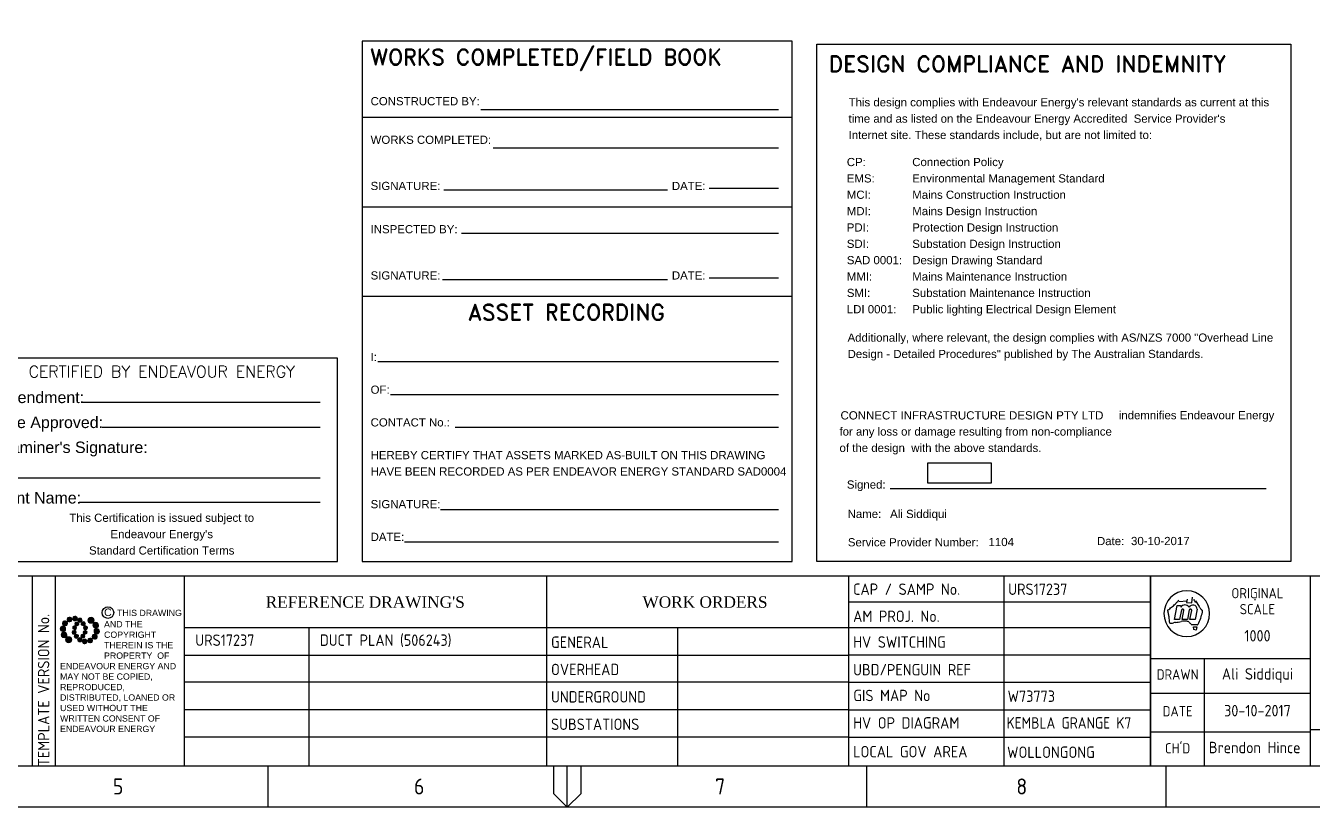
# Paper-space layout 'SHEET 4' of a CAD drawing. Header units: metres, sheet in millimetres. Extents: x -19 to 814, y -3 to 583.
# Drawn here: x 278.8 to 560.4, y -3 to 168.1 of the extents above; entities that cross this region are included whole.
import ezdxf
from ezdxf.enums import TextEntityAlignment as Align

# ---------------------------------------------------------------- set-up
doc = ezdxf.new("R2010")
doc.units = ezdxf.units.M
doc.layers.add('_User Miscellaneous1', color=7, linetype='Continuous')
doc.layers.add('Notes', color=7, linetype='Continuous')
doc.styles.add('ARIAL', font='arial.ttf', dxfattribs={"height": 2})
doc.styles.add('Elec', font='romand__.ttf')
doc.styles.add('iecISOCP', font='isocp.shx')
doc.styles.add('iecTimesNewRoman', font='times.ttf')
doc.styles.get("Standard").update_dxf_attribs({"font": 'arial.ttf'})
picture_1 = doc.add_image_def('image1.jpg', size_in_pixel=(298, 96))

# ---------------------------------------------------------------- blocks, each defined once
blk = doc.blocks.new('EE_LOGO_SMALL')
at = {"layer": 'Notes'}
h = blk.add_hatch(color=256, dxfattribs=at)
edge = h.paths.add_edge_path()
edge.add_spline(control_points=[(-4.19, 5.89), (-4.56, 6.46), (-5.32, 6.62), (-5.88, 6.26), (-6.45, 5.89), (-6.61, 5.13), (-6.25, 4.56), (-5.88, 4), (-5.13, 3.83), (-4.56, 4.2), (-3.99, 4.56), (-3.82, 5.32), (-4.19, 5.89)], knot_values=[0, 0, 0, 0, 1, 1, 1, 2, 2, 2, 3, 3, 3, 4, 4, 4, 4], degree=3, periodic=0)
h = blk.add_hatch(color=256, dxfattribs=at)
edge = h.paths.add_edge_path()
edge.add_spline(control_points=[(-1.35, 5.88), (-1.41, 6.52), (-1.98, 6.98), (-2.62, 6.92), (-3.26, 6.85), (-3.72, 6.28), (-3.66, 5.65), (-3.6, 5.01), (-3.03, 4.54), (-2.39, 4.61), (-1.75, 4.67), (-1.28, 5.24), (-1.35, 5.88)], knot_values=[0, 0, 0, 0, 1, 1, 1, 2, 2, 2, 3, 3, 3, 4, 4, 4, 4], degree=3, periodic=0)
h = blk.add_hatch(color=256, dxfattribs=at)
edge = h.paths.add_edge_path()
edge.add_spline(control_points=[(-8.41, 1.95), (-9.16, 1.99), (-9.8, 1.42), (-9.84, 0.67), (-9.89, -0.07), (-9.31, -0.71), (-8.56, -0.75), (-7.82, -0.8), (-7.18, -0.23), (-7.14, 0.52), (-7.09, 1.27), (-7.66, 1.91), (-8.41, 1.95)], knot_values=[0, 0, 0, 0, 1, 1, 1, 2, 2, 2, 3, 3, 3, 4, 4, 4, 4], degree=3, periodic=0)
h = blk.add_hatch(color=256, dxfattribs=at)
edge = h.paths.add_edge_path()
edge.add_spline(control_points=[(-6.81, 4.47), (-7.42, 4.82), (-8.21, 4.62), (-8.57, 4), (-8.92, 3.39), (-8.72, 2.6), (-8.1, 2.25), (-7.49, 1.89), (-6.7, 2.09), (-6.34, 2.71), (-5.98, 3.32), (-6.19, 4.11), (-6.81, 4.47)], knot_values=[0, 0, 0, 0, 1, 1, 1, 2, 2, 2, 3, 3, 3, 4, 4, 4, 4], degree=3, periodic=0)
h = blk.add_hatch(color=256, dxfattribs=at)
edge = h.paths.add_edge_path()
edge.add_spline(control_points=[(-2.5, 2.07), (-3.02, 2.18), (-3.52, 1.86), (-3.63, 1.35), (-3.74, 0.84), (-3.41, 0.33), (-2.91, 0.22), (-2.39, 0.11), (-1.89, 0.43), (-1.78, 0.95), (-1.67, 1.46), (-1.99, 1.96), (-2.5, 2.07)], knot_values=[0, 0, 0, 0, 1, 1, 1, 2, 2, 2, 3, 3, 3, 4, 4, 4, 4], degree=3, periodic=0)
h = blk.add_hatch(color=256, dxfattribs=at)
edge = h.paths.add_edge_path()
edge.add_spline(control_points=[(1.01, 4.87), (1.01, 4.27), (0.53, 3.79), (-0.07, 3.79), (-0.67, 3.79), (-1.16, 4.27), (-1.16, 4.87), (-1.16, 5.47), (-0.67, 5.96), (-0.07, 5.96), (0.53, 5.96), (1.01, 5.47), (1.01, 4.87)], knot_values=[0, 0, 0, 0, 1, 1, 1, 2, 2, 2, 3, 3, 3, 4, 4, 4, 4], degree=3, periodic=0)
edge = h.paths.add_edge_path()
edge.add_spline(control_points=[(-1.36, 3.98), (-1.87, 4.09), (-2.38, 3.77), (-2.49, 3.26), (-2.6, 2.75), (-2.27, 2.24), (-1.76, 2.13), (-1.25, 2.02), (-0.75, 2.35), (-0.64, 2.86), (-0.53, 3.37), (-0.85, 3.87), (-1.36, 3.98)], knot_values=[0, 0, 0, 0, 1, 1, 1, 2, 2, 2, 3, 3, 3, 4, 4, 4, 4], degree=3, periodic=0)
h = blk.add_hatch(color=256, dxfattribs=at)
edge = h.paths.add_edge_path()
edge.add_spline(control_points=[(2.33, 2.37), (2.77, 2.76), (2.8, 3.42), (2.42, 3.85), (2.03, 4.29), (1.37, 4.32), (0.94, 3.94), (0.51, 3.55), (0.47, 2.89), (0.85, 2.46), (1.24, 2.03), (1.9, 1.99), (2.33, 2.37)], knot_values=[0, 0, 0, 0, 1, 1, 1, 2, 2, 2, 3, 3, 3, 4, 4, 4, 4], degree=3, periodic=0)
edge = h.paths.add_edge_path()
edge.add_spline(control_points=[(1.01, 4.87), (1.01, 4.27), (0.53, 3.79), (-0.07, 3.79), (-0.67, 3.79), (-1.16, 4.27), (-1.16, 4.87), (-1.16, 5.47), (-0.67, 5.96), (-0.07, 5.96), (0.53, 5.96), (1.01, 5.47), (1.01, 4.87)], knot_values=[0, 0, 0, 0, 1, 1, 1, 2, 2, 2, 3, 3, 3, 4, 4, 4, 4], degree=3, periodic=0)
h = blk.add_hatch(color=256, dxfattribs=at)
edge = h.paths.add_edge_path()
edge.add_spline(control_points=[(1.01, 4.87), (1.01, 4.27), (0.53, 3.79), (-0.07, 3.79), (-0.67, 3.79), (-1.16, 4.27), (-1.16, 4.87), (-1.16, 5.47), (-0.67, 5.96), (-0.07, 5.96), (0.53, 5.96), (1.01, 5.47), (1.01, 4.87)], knot_values=[0, 0, 0, 0, 1, 1, 1, 2, 2, 2, 3, 3, 3, 4, 4, 4, 4], degree=3, periodic=0)
edge = h.paths.add_edge_path(flags=16)
edge.add_spline(control_points=[(1.01, 4.87), (1.01, 4.27), (0.53, 3.79), (-0.07, 3.79), (-0.67, 3.79), (-1.16, 4.27), (-1.16, 4.87), (-1.16, 5.47), (-0.67, 5.96), (-0.07, 5.96), (0.53, 5.96), (1.01, 5.47), (1.01, 4.87)], knot_values=[0, 0, 0, 0, 1, 1, 1, 2, 2, 2, 3, 3, 3, 4, 4, 4, 4], degree=3, periodic=0)
h = blk.add_hatch(color=256, dxfattribs=at)
edge = h.paths.add_edge_path()
edge.add_spline(control_points=[(2.98, 0.19), (3.52, 0.33), (3.83, 0.88), (3.69, 1.41), (3.55, 1.94), (3.01, 2.26), (2.48, 2.12), (1.95, 1.98), (1.63, 1.43), (1.77, 0.9), (1.91, 0.37), (2.45, 0.05), (2.98, 0.19)], knot_values=[0, 0, 0, 0, 1, 1, 1, 2, 2, 2, 3, 3, 3, 4, 4, 4, 4], degree=3, periodic=0)
h = blk.add_hatch(color=256, dxfattribs=at)
edge = h.paths.add_edge_path()
edge.add_spline(control_points=[(6.99, 4.87), (6.99, 4.04), (6.32, 3.36), (5.48, 3.36), (4.65, 3.36), (3.97, 4.04), (3.97, 4.87), (3.97, 5.71), (4.65, 6.38), (5.48, 6.38), (6.32, 6.38), (6.99, 5.71), (6.99, 4.87)], knot_values=[0, 0, 0, 0, 1, 1, 1, 2, 2, 2, 3, 3, 3, 4, 4, 4, 4], degree=3, periodic=0)
h = blk.add_hatch(color=256, dxfattribs=at)
edge = h.paths.add_edge_path()
edge.add_spline(control_points=[(8.37, 1.14), (9.1, 1.46), (9.42, 2.3), (9.11, 3.02), (8.79, 3.74), (7.95, 4.07), (7.23, 3.75), (6.51, 3.43), (6.18, 2.59), (6.49, 1.87), (6.81, 1.15), (7.65, 0.82), (8.37, 1.14)], knot_values=[0, 0, 0, 0, 1, 1, 1, 2, 2, 2, 3, 3, 3, 4, 4, 4, 4], degree=3, periodic=0)
h = blk.add_hatch(color=256, dxfattribs=at)
edge = h.paths.add_edge_path()
edge.add_spline(control_points=[(8.27, -1.91), (9.01, -1.95), (9.65, -1.38), (9.69, -0.63), (9.74, 0.12), (9.17, 0.75), (8.42, 0.8), (7.67, 0.84), (7.03, 0.27), (6.99, -0.48), (6.95, -1.22), (7.52, -1.87), (8.27, -1.91)], knot_values=[0, 0, 0, 0, 1, 1, 1, 2, 2, 2, 3, 3, 3, 4, 4, 4, 4], degree=3, periodic=0)
h = blk.add_hatch(color=256, dxfattribs=at)
edge = h.paths.add_edge_path()
edge.add_spline(control_points=[(-8.52, -1.1), (-9.24, -1.42), (-9.57, -2.26), (-9.25, -2.98), (-8.94, -3.7), (-8.09, -4.03), (-7.37, -3.71), (-6.65, -3.39), (-6.33, -2.55), (-6.64, -1.83), (-6.96, -1.11), (-7.8, -0.78), (-8.52, -1.1)], knot_values=[0, 0, 0, 0, 1, 1, 1, 2, 2, 2, 3, 3, 3, 4, 4, 4, 4], degree=3, periodic=0)
h = blk.add_hatch(color=256, dxfattribs=at)
edge = h.paths.add_edge_path()
edge.add_spline(control_points=[(-7.14, -4.83), (-7.14, -4), (-6.46, -3.32), (-5.63, -3.32), (-4.8, -3.32), (-4.12, -4), (-4.12, -4.83), (-4.12, -5.67), (-4.8, -6.34), (-5.63, -6.34), (-6.46, -6.34), (-7.14, -5.67), (-7.14, -4.83)], knot_values=[0, 0, 0, 0, 1, 1, 1, 2, 2, 2, 3, 3, 3, 4, 4, 4, 4], degree=3, periodic=0)
h = blk.add_hatch(color=256, dxfattribs=at)
edge = h.paths.add_edge_path()
edge.add_spline(control_points=[(-3.13, -0.15), (-3.66, -0.29), (-3.98, -0.84), (-3.84, -1.37), (-3.7, -1.9), (-3.15, -2.22), (-2.62, -2.08), (-2.09, -1.94), (-1.78, -1.39), (-1.91, -0.86), (-2.06, -0.33), (-2.6, -0.01), (-3.13, -0.15)], knot_values=[0, 0, 0, 0, 1, 1, 1, 2, 2, 2, 3, 3, 3, 4, 4, 4, 4], degree=3, periodic=0)
h = blk.add_hatch(color=256, dxfattribs=at)
edge = h.paths.add_edge_path()
edge.add_spline(control_points=[(-2.48, -2.33), (-2.91, -2.72), (-2.95, -3.38), (-2.56, -3.81), (-2.18, -4.24), (-1.52, -4.28), (-1.08, -3.9), (-0.65, -3.51), (-0.62, -2.85), (-1, -2.42), (-1.39, -1.98), (-2.05, -1.95), (-2.48, -2.33)], knot_values=[0, 0, 0, 0, 1, 1, 1, 2, 2, 2, 3, 3, 3, 4, 4, 4, 4], degree=3, periodic=0)
h = blk.add_hatch(color=256, dxfattribs=at)
edge = h.paths.add_edge_path()
edge.add_spline(control_points=[(-1.16, -4.83), (-1.16, -4.23), (-0.67, -3.74), (-0.07, -3.74), (0.53, -3.74), (1.01, -4.23), (1.01, -4.83), (1.01, -5.43), (0.53, -5.92), (-0.07, -5.92), (-0.67, -5.92), (-1.16, -5.43), (-1.16, -4.83)], knot_values=[0, 0, 0, 0, 1, 1, 1, 2, 2, 2, 3, 3, 3, 4, 4, 4, 4], degree=3, periodic=0)
h = blk.add_hatch(color=256, dxfattribs=at)
edge = h.paths.add_edge_path()
edge.add_spline(control_points=[(1.22, -3.94), (1.73, -4.05), (2.23, -3.73), (2.34, -3.22), (2.45, -2.71), (2.13, -2.2), (1.62, -2.09), (1.11, -1.98), (0.6, -2.3), (0.49, -2.81), (0.38, -3.32), (0.71, -3.83), (1.22, -3.94)], knot_values=[0, 0, 0, 0, 1, 1, 1, 2, 2, 2, 3, 3, 3, 4, 4, 4, 4], degree=3, periodic=0)
h = blk.add_hatch(color=256, dxfattribs=at)
edge = h.paths.add_edge_path()
edge.add_spline(control_points=[(1.2, -5.84), (1.27, -6.47), (1.84, -6.94), (2.47, -6.87), (3.11, -6.81), (3.58, -6.24), (3.51, -5.6), (3.45, -4.96), (2.88, -4.5), (2.24, -4.56), (1.6, -4.63), (1.13, -5.2), (1.2, -5.84)], knot_values=[0, 0, 0, 0, 1, 1, 1, 2, 2, 2, 3, 3, 3, 4, 4, 4, 4], degree=3, periodic=0)
h = blk.add_hatch(color=256, dxfattribs=at)
edge = h.paths.add_edge_path()
edge.add_spline(control_points=[(2.36, -2.03), (2.87, -2.14), (3.37, -1.81), (3.48, -1.3), (3.59, -0.79), (3.27, -0.29), (2.76, -0.18), (2.25, -0.07), (1.74, -0.39), (1.63, -0.9), (1.52, -1.41), (1.85, -1.92), (2.36, -2.03)], knot_values=[0, 0, 0, 0, 1, 1, 1, 2, 2, 2, 3, 3, 3, 4, 4, 4, 4], degree=3, periodic=0)
h = blk.add_hatch(color=256, dxfattribs=at)
edge = h.paths.add_edge_path()
edge.add_spline(control_points=[(4.05, -5.84), (4.41, -6.41), (5.17, -6.58), (5.73, -6.21), (6.3, -5.85), (6.46, -5.09), (6.1, -4.52), (5.73, -3.95), (4.98, -3.79), (4.41, -4.16), (3.84, -4.52), (3.68, -5.28), (4.05, -5.84)], knot_values=[0, 0, 0, 0, 1, 1, 1, 2, 2, 2, 3, 3, 3, 4, 4, 4, 4], degree=3, periodic=0)
h = blk.add_hatch(color=256, dxfattribs=at)
edge = h.paths.add_edge_path()
edge.add_spline(control_points=[(6.66, -4.43), (7.27, -4.78), (8.06, -4.58), (8.42, -3.96), (8.78, -3.35), (8.57, -2.56), (7.96, -2.2), (7.34, -1.84), (6.55, -2.05), (6.2, -2.66), (5.84, -3.28), (6.04, -4.07), (6.66, -4.43)], knot_values=[0, 0, 0, 0, 1, 1, 1, 2, 2, 2, 3, 3, 3, 4, 4, 4, 4], degree=3, periodic=0)
at = {"layer": 'Notes', "lineweight": 0}
for points in [[(1.85, 2.13), (1.85, 2.13)], [(-1.99, -2.08), (-1.99, -2.08)]]:
    blk.add_lwpolyline(points, dxfattribs=at)
for points in [[(-4.19, 5.89), (-4.56, 6.46), (-5.32, 6.62), (-5.88, 6.26), (-6.45, 5.89), (-6.61, 5.13), (-6.25, 4.56), (-5.88, 4), (-5.13, 3.83), (-4.56, 4.2), (-3.99, 4.56), (-3.82, 5.32), (-4.19, 5.89)], [(-1.35, 5.88), (-1.41, 6.52), (-1.98, 6.98), (-2.62, 6.92), (-3.26, 6.85), (-3.72, 6.28), (-3.66, 5.65), (-3.6, 5.01), (-3.03, 4.54), (-2.39, 4.61), (-1.75, 4.67), (-1.28, 5.24), (-1.35, 5.88)], [(-8.41, 1.95), (-9.16, 1.99), (-9.8, 1.42), (-9.84, 0.67), (-9.89, -0.07), (-9.31, -0.71), (-8.56, -0.75), (-7.82, -0.8), (-7.18, -0.23), (-7.14, 0.52), (-7.09, 1.27), (-7.66, 1.91), (-8.41, 1.95)], [(-6.81, 4.47), (-7.42, 4.82), (-8.21, 4.62), (-8.57, 4), (-8.92, 3.39), (-8.72, 2.6), (-8.1, 2.25), (-7.49, 1.89), (-6.7, 2.09), (-6.34, 2.71), (-5.98, 3.32), (-6.19, 4.11), (-6.81, 4.47)], [(-2.5, 2.07), (-3.02, 2.18), (-3.52, 1.86), (-3.63, 1.35), (-3.74, 0.84), (-3.41, 0.33), (-2.91, 0.22), (-2.39, 0.11), (-1.89, 0.43), (-1.78, 0.95), (-1.67, 1.46), (-1.99, 1.96), (-2.5, 2.07)], [(-1.36, 3.98), (-1.87, 4.09), (-2.38, 3.77), (-2.49, 3.26), (-2.6, 2.75), (-2.27, 2.24), (-1.76, 2.13), (-1.25, 2.02), (-0.75, 2.35), (-0.64, 2.86), (-0.53, 3.37), (-0.85, 3.87), (-1.36, 3.98)], [(1.01, 4.87), (1.01, 4.27), (0.53, 3.79), (-0.07, 3.79), (-0.67, 3.79), (-1.16, 4.27), (-1.16, 4.87), (-1.16, 5.47), (-0.67, 5.96), (-0.07, 5.96), (0.53, 5.96), (1.01, 5.47), (1.01, 4.87)], [(1.01, 4.87), (1.01, 4.27), (0.53, 3.79), (-0.07, 3.79), (-0.67, 3.79), (-1.16, 4.27), (-1.16, 4.87), (-1.16, 5.47), (-0.67, 5.96), (-0.07, 5.96), (0.53, 5.96), (1.01, 5.47), (1.01, 4.87)], [(2.33, 2.37), (2.77, 2.76), (2.8, 3.42), (2.42, 3.85), (2.03, 4.29), (1.37, 4.32), (0.94, 3.94), (0.51, 3.55), (0.47, 2.89), (0.85, 2.46), (1.24, 2.03), (1.9, 1.99), (2.33, 2.37)], [(2.98, 0.19), (3.52, 0.33), (3.83, 0.88), (3.69, 1.41), (3.55, 1.94), (3.01, 2.26), (2.48, 2.12), (1.95, 1.98), (1.63, 1.43), (1.77, 0.9), (1.91, 0.37), (2.45, 0.05), (2.98, 0.19)], [(6.99, 4.87), (6.99, 4.04), (6.32, 3.36), (5.48, 3.36), (4.65, 3.36), (3.97, 4.04), (3.97, 4.87), (3.97, 5.71), (4.65, 6.38), (5.48, 6.38), (6.32, 6.38), (6.99, 5.71), (6.99, 4.87)], [(8.37, 1.14), (9.1, 1.46), (9.42, 2.3), (9.11, 3.02), (8.79, 3.74), (7.95, 4.07), (7.23, 3.75), (6.51, 3.43), (6.18, 2.59), (6.49, 1.87), (6.81, 1.15), (7.65, 0.82), (8.37, 1.14)], [(8.27, -1.91), (9.01, -1.95), (9.65, -1.38), (9.69, -0.63), (9.74, 0.12), (9.17, 0.75), (8.42, 0.8), (7.67, 0.84), (7.03, 0.27), (6.99, -0.48), (6.95, -1.22), (7.52, -1.87), (8.27, -1.91)], [(-8.52, -1.1), (-9.24, -1.42), (-9.57, -2.26), (-9.25, -2.98), (-8.94, -3.7), (-8.09, -4.03), (-7.37, -3.71), (-6.65, -3.39), (-6.33, -2.55), (-6.64, -1.83), (-6.96, -1.11), (-7.8, -0.78), (-8.52, -1.1)], [(-7.14, -4.83), (-7.14, -4), (-6.46, -3.32), (-5.63, -3.32), (-4.8, -3.32), (-4.12, -4), (-4.12, -4.83), (-4.12, -5.67), (-4.8, -6.34), (-5.63, -6.34), (-6.46, -6.34), (-7.14, -5.67), (-7.14, -4.83)], [(-3.13, -0.15), (-3.66, -0.29), (-3.98, -0.84), (-3.84, -1.37), (-3.7, -1.9), (-3.15, -2.22), (-2.62, -2.08), (-2.09, -1.94), (-1.78, -1.39), (-1.91, -0.86), (-2.06, -0.33), (-2.6, -0.01), (-3.13, -0.15)], [(-2.48, -2.33), (-2.91, -2.72), (-2.95, -3.38), (-2.56, -3.81), (-2.18, -4.24), (-1.52, -4.28), (-1.08, -3.9), (-0.65, -3.51), (-0.62, -2.85), (-1, -2.42), (-1.39, -1.98), (-2.05, -1.95), (-2.48, -2.33)], [(-1.16, -4.83), (-1.16, -4.23), (-0.67, -3.74), (-0.07, -3.74), (0.53, -3.74), (1.01, -4.23), (1.01, -4.83), (1.01, -5.43), (0.53, -5.92), (-0.07, -5.92), (-0.67, -5.92), (-1.16, -5.43), (-1.16, -4.83)], [(1.22, -3.94), (1.73, -4.05), (2.23, -3.73), (2.34, -3.22), (2.45, -2.71), (2.13, -2.2), (1.62, -2.09), (1.11, -1.98), (0.6, -2.3), (0.49, -2.81), (0.38, -3.32), (0.71, -3.83), (1.22, -3.94)], [(1.2, -5.84), (1.27, -6.47), (1.84, -6.94), (2.47, -6.87), (3.11, -6.81), (3.58, -6.24), (3.51, -5.6), (3.45, -4.96), (2.88, -4.5), (2.24, -4.56), (1.6, -4.63), (1.13, -5.2), (1.2, -5.84)], [(2.36, -2.03), (2.87, -2.14), (3.37, -1.81), (3.48, -1.3), (3.59, -0.79), (3.27, -0.29), (2.76, -0.18), (2.25, -0.07), (1.74, -0.39), (1.63, -0.9), (1.52, -1.41), (1.85, -1.92), (2.36, -2.03)], [(4.05, -5.84), (4.41, -6.41), (5.17, -6.58), (5.73, -6.21), (6.3, -5.85), (6.46, -5.09), (6.1, -4.52), (5.73, -3.95), (4.98, -3.79), (4.41, -4.16), (3.84, -4.52), (3.68, -5.28), (4.05, -5.84)], [(6.66, -4.43), (7.27, -4.78), (8.06, -4.58), (8.42, -3.96), (8.78, -3.35), (8.57, -2.56), (7.96, -2.2), (7.34, -1.84), (6.55, -2.05), (6.2, -2.66), (5.84, -3.28), (6.04, -4.07), (6.66, -4.43)]]:
    blk.add_open_spline(points, degree=3, knots=[0, 0, 0, 0, 1, 1, 1, 2, 2, 2, 3, 3, 3, 4, 4, 4, 4], dxfattribs=at)
blk = doc.blocks.new('EE_COPYRIGHT_A1')
at = {"layer": 'Notes'}
blk.add_circle((9.53, -0.82), 1.15, dxfattribs=at)
at = {"xscale": 0.4, "yscale": 0.4, "zscale": 0.4}
blk.add_blockref('EE_LOGO_SMALL', (3.96, -4.29), dxfattribs=at)
at = {"layer": 'Notes', "insert": (0, 0), "char_height": 1.25, "width": 24.1208, "attachment_point": 1, "style": 'ARIAL'}
blk.add_mtext('\\pt8.75;               ^I{\\H1.2x;C } THIS DRAWING\\P\\pi-8.75,l8.75,t8.75,20;       ^IAND THE ^I\\P\\pi0,t8.75;COPYRIGHT\\P\\pi-8.75,t1.25,8.75;^I^ITHEREIN IS THE PROPERTY  OF \\P\\pi0,l0,t1.25;ENDEAVOUR ENERGY AND MAY NOT BE COPIED, REPRODUCED, DISTRIBUTED, LOANED OR USED WITHOUT THE WRITTEN CONSENT OF ENDEAVOUR ENERGY', dxfattribs=at)
blk = doc.blocks.new('A1_FRAME_TITLE')
at = {"layer": 'Notes', "linetype": 'Continuous'}
for p, q in [((299.54, 47.62), (299.54, 5.97)), ((304.54, 47.62), (304.54, 5.97)), ((332.78, 47.62), (332.78, 5.97)), ((412.12, 47.62), (412.12, 5.97)), ((478.24, 47.62), (478.24, 5.97)), ((544.37, 47.62), (544.37, 5.97)), ((544.37, 41.97), (544.37, 5.97)), ((544.37, 29.54), (579.37, 29.54)), ((351.17, -3.03), (351.17, 5.97)), ((413.68, 5.97), (413.68, -0.03)), ((416.68, -3.03), (416.68, 5.97)), ((419.68, -0.03), (419.68, 5.97)), ((482.19, 5.97), (482.19, -3.03)), ((547.7, 5.97), (547.7, -3.03)), ((413.68, -0.03), (416.68, -3.03)), ((416.68, -3.03), (419.68, -0.03))]:
    blk.add_line(p, q, dxfattribs=at)
at = {"layer": 'Notes'}
for p, q in [((512.26, 47.62), (512.26, 5.97)), ((544.37, 5.97), (544.37, 47.62)), ((579.37, 5.97), (579.37, 47.62)), ((552.33, 42.52), (552.22, 41.82)), ((553.35, 41.71), (553.55, 42.96)), ((567.1, 42.48), (567.3, 42.44)), ((478.24, 41.97), (544.37, 41.97)), ((549.56, 38.09), (550.17, 41.17)), ((550.17, 41.17), (550.92, 41.17)), ((550.56, 42.05), (552.33, 42.16)), ((551.11, 40.17), (550.7, 38.09)), ((550.92, 41.17), (550.97, 40.77)), ((551.27, 38.09), (551.66, 40.06)), ((552.22, 41.82), (553.35, 41.71)), ((552.83, 40.17), (552.41, 38.09)), ((552.98, 38.09), (553.37, 40.06)), ((554.57, 40.35), (554.12, 38.09)), ((554.18, 42.18), (555.01, 40.9)), ((550.7, 38.09), (549.56, 38.09)), ((552.41, 38.09), (551.27, 38.09)), ((554.12, 38.09), (552.98, 38.09)), ((554.62, 36.89), (553.22, 36.97)), ((553.22, 36.97), (554.62, 36.89)), ((554.62, 36.89), (553.22, 36.97)), ((332.81, 36.33), (478.24, 36.33)), ((360.07, 36.33), (360.07, 5.97)), ((440.78, 36.33), (440.78, 5.97)), ((478.24, 36.33), (544.37, 36.33)), ((553.85, 35.89), (553.78, 36.47)), ((553.78, 36.47), (554.51, 36.47)), ((554.3, 35.74), (553.85, 35.89)), ((554.51, 36.47), (554.3, 35.74)), ((332.78, 30.28), (478.24, 30.28)), ((478.24, 30.33), (544.37, 30.33)), ((556.15, 5.97), (556.15, 29.54)), ((478.24, 24.33), (332.78, 24.33)), ((478.24, 24.33), (544.37, 24.33)), ((544.37, 21.97), (579.37, 21.97)), ((478.24, 18.33), (332.78, 18.33)), ((478.24, 18.33), (544.37, 18.33)), ((478.24, 12.33), (332.78, 12.33)), ((478.24, 12.33), (544.37, 12.33)), ((544.37, 13.47), (579.37, 13.47)), ((579.37, 13.97), (614.37, 13.97))]:
    blk.add_line(p, q, dxfattribs=at)
at = {"layer": 'Notes', "linetype": 'Continuous', "flags": 128}
for points in [[(0, 583.39), (833.37, 583.39), (833.37, -3.03), (0, -3.03)], [(9, 574.39), (824.37, 574.39), (824.37, 5.97), (9, 5.97)]]:
    blk.add_lwpolyline(points, close=True, dxfattribs=at)
blk.add_lwpolyline([(123.8, 47.62), (824.37, 47.62)], dxfattribs=at)
at = {"layer": 'Notes'}
for centre, radius, start, end in [((552.27, 39.37), 5, 0, 180), ((545.21, 46.16), 6.54, 319.3047, 324.8782), ((578.7, 57.06), 28.87, 210.1483, 211.8601), ((542.41, 49.09), 10.59, 302.5841, 308.1576), ((527.29, 35.61), 21.32, 10.3053, 12.3306), ((527.29, 35.61), 21.32, 8.2795, 10.3048), ((542.41, 49.09), 10.59, 308.157, 313.7305), ((545.21, 46.16), 6.54, 313.7309, 319.3045), ((551.87, 40.21), 1.06, 31.7884, 148.2116), ((551.39, 40.11), 0.28, 348.6911, 168.6911), ((553.61, 40.3), 0.961, 2.5982, 150.8098), ((553.1, 40.11), 0.28, 348.6911, 168.6911), ((477.01, -10.21), 93.25, 33.1096, 33.2341), ((558.55, 42.96), 4.09, 213.1151, 222.4146), ((542.7, 42.48), 13.29, 341.8901, 347.8434), ((555.89, 40.53), 0.484, 222.42, 236.4422), ((556.07, 40.81), 0.815, 236.4359, 244.7422), ((553.96, 40.06), 1.76, 347.8434, 354.1409), ((554.11, 40.04), 1.61, 354.1436, 1.0342), ((552.27, 39.37), 5, 180, 0), ((528.59, 35.8), 20.01, 6.2539, 8.2792), ((528.59, 35.8), 20.01, 4.2291, 6.2543), ((548.72, 39.42), 2.15, 265.1734, 270.0504), ((548.72, 39.51), 2.24, 270.0438, 274.7322), ((548.65, 40.42), 3.15, 274.7358, 283.0812), ((550.47, 32.55), 4.93, 97.7419, 103.0814), ((546.76, 59.88), 22.65, 277.7418, 280.8825), ((551.91, 33.09), 4.63, 85.4613, 100.8824), ((552.2, 36.78), 0.924, 46.5875, 85.4612), ((551.36, 35.89), 2.16, 30.1885, 46.5879), ((554.13, 37.45), 0.75, 311.6083, 321.0792), ((554.18, 37.41), 0.675, 321.0838, 331.5982), ((548.02, 40.74), 7.69, 331.5942, 341.8897)]:
    blk.add_arc(centre, radius, start, end, dxfattribs=at)
at = {"layer": 'Notes', "xscale": 1.1, "yscale": 1.1, "zscale": 1.1}
blk.add_blockref('EE_COPYRIGHT_A1', (305.65, 40.49), dxfattribs=at)
blk.add_attdef('DRAFT_NUM', (29.9, 23.29), '', height=2.5, rotation=90)
at = {"layer": 'Notes'}
for s, height, style, p in [('CAP / SAMP No.', 2.5, 'iecISOCP', (479.24, 43.47)), ('WORK ORDERS', 2.5, 'iecTimesNewRoman', (433.13, 40.66)), ('AM PROJ. No.', 2.5, 'iecISOCP', (479.24, 37.55)), ('GENERAL', 2.5, 'iecISOCP', (413.12, 31.86)), ('HV SWITCHING', 2.5, 'iecISOCP', (479.24, 31.9)), ('OVERHEAD', 2.5, 'iecISOCP', (413.12, 25.9)), ('UBD/PENGUIN REF', 2.5, 'iecISOCP', (479.24, 25.84)), ('GIS MAP No', 2.5, 'iecISOCP', (479.29, 20.2)), ('UNDERGROUND', 2.5, 'iecISOCP', (413.12, 19.9)), ('SUBSTATIONS', 2.5, 'iecISOCP', (413.12, 13.9)), ('HV OP DIAGRAM', 2.5, 'iecISOCP', (479.24, 14.2)), ('LOCAL GOV AREA', 2.5, 'iecISOCP', (479.24, 7.9)), ('5', 3.5, 'iecISOCP', (317.21, -0.22)), ('6', 3.5, 'iecISOCP', (383.12, -0.22)), ('7', 3.5, 'iecISOCP', (449.03, -0.22)), ('8', 3.5, 'iecISOCP', (514.97, -0.22))]:
    blk.add_text(s, height=height, dxfattribs=dict(at, style=style)).set_placement(p)
for s, height, style, p in [("REFERENCE DRAWING'S", 2.5, 'iecTimesNewRoman', (372.45, 40.66)), ('ORIGINAL', 2.24, 'iecISOCP', (567.74, 42.73)), ('SCALE', 2.24, 'iecISOCP', (567.74, 39.23)), ('DRAWN', 2.24, 'iecISOCP', (550.26, 24.93)), ('DATE', 2.24, 'iecISOCP', (550.26, 16.88)), ("CH'D", 2.24, 'iecISOCP', (550.26, 8.77)), ('Brendon Hince', 2.5, 'iecISOCP', (567.14, 8.81))]:
    blk.add_text(s, height=height, dxfattribs=dict(at, style=style)).set_placement(p, align=Align.CENTER)
at = {"layer": 'Notes', "style": 'iecISOCP'}
blk.add_text('TEMPLATE VERSION No.', height=2.5, rotation=90, dxfattribs=at).set_placement((302.04, 5.97), align=Align.MIDDLE_LEFT)
at = {"layer": 'Notes', "style": 'iecISOCP', "flags": 8}
blk.add_attdef('VERSION_NO', text='', height=2.5, rotation=90, dxfattribs=at).set_placement((302.04, 43.81), align=Align.MIDDLE_CENTER)
at = {"layer": 'Notes', "style": 'iecISOCP'}
for tag, p in [('CAP_NO', (513.19, 43.46)), ('IE_NUM', (513.05, 37.81)), ('REF_No_1', (335.24, 32.31)), ('REF_1', (362.52, 32.31)), ('GEN_WO', (441.71, 31.76)), ('HV_SWITCH', (513.46, 32.16)), ('REF_No_2', (335.24, 26.31)), ('REF_2', (362.52, 26.31)), ('OH_WO', (441.71, 25.81)), ('UBD_REF', (513.05, 25.83)), ('REF_No_3', (335.24, 20.31)), ('REF_3', (362.52, 20.31)), ('UG_WO', (441.71, 20.05)), ('GIS_MAP_No', (513.05, 20.04)), ('REF_No_4', (335.24, 14.31)), ('REF_4', (362.52, 14.31)), ('SUB_WO', (441.71, 13.81)), ('HV_OP_DIAG', (513.33, 14.2)), ('LGA', (512.95, 7.78)), ('ExportID', (9.08, 2.39))]:
    blk.add_attdef(tag, p, '', height=2.5, dxfattribs=at)
for tag, height, p in [('T1', 3.5, (684.37, 39.47)), ('T2', 3.5, (684.37, 34.35)), ('scale', 2.5, (567.76, 33.27)), ('T3', 3.5, (684.37, 28.92)), ('DRAWN', 2.5, (567.76, 24.93)), ('T4', 3.5, (684.37, 23.66)), ('T5', 3.5, (684.37, 18.23)), ('REV', 5, (820.05, 17.1)), ('DATE', 2.5, (567.76, 16.88)), ('T6', 3.5, (684.37, 12.97)), ('DESIGN', 2.5, (605.62, 9.15))]:
    blk.add_attdef(tag, text='', height=height, dxfattribs=at).set_placement(p, align=Align.CENTER)
blk.add_attdef('NUM', text='', height=7, dxfattribs=at).set_placement((792.37, 20.12), align=Align.MIDDLE_CENTER)
for tag, p in [('NS', (790.71, 8.12)), ('SHTS', (805.41, 8.12))]:
    blk.add_attdef(tag, text='', height=2.5, dxfattribs=at).set_placement(p, align=Align.MIDDLE)
at = {"layer": 'Notes', "style": 'iecISOCP', "flags": 1}
for tag, p in [('ProjectType', (14.17, -26.8)), ('ProjectNumber', (23.56, -26.82)), ('DrawingNumber', (35.51, -26.8)), ('ProjectDescription', (47.56, -26.83)), ('ExportDate', (60.28, -26.79)), ('ExportUserName', (69.15, -26.8)), ('DesignerCompanyName', (81.48, -26.79)), ('ExportAreaOfInterest', (97.1, -26.81)), ('GIS_SUCCESS', (112, -26.78)), ('CAD_SUCCESS', (121.79, -26.78)), ('DEPOTCODE', (132.11, -26.88)), ('ExportCategories', (140.08, -26.8)), ('Comments', (154.38, -26.88))]:
    blk.add_attdef(tag, p, '', height=1, dxfattribs=at)
blk = doc.blocks.new('NOTE_CERTIFIED-BY-IE')
at = {"color": 7, "linetype": 'Continuous', "lineweight": -3}
for p, q in [((21.25, 34.9), (73.15, 34.9)), ((25.46, 29.41), (73.15, 29.41)), ((2.51, 18.32), (73.15, 18.32)), ((20.45, 12.96), (73.15, 12.96))]:
    blk.add_line(p, q, dxfattribs=at)
blk.add_lwpolyline([(0, 0), (76.98, 0), (76.98, 44.52), (0, 44.52)], close=True)
at = {"color": 7, "lineweight": -3, "style": 'Elec'}
blk.add_text('CERTIFIED BY ENDEAVOUR ENERGY', height=2.52, dxfattribs=at).set_placement((38.51, 41.58), align=Align.MIDDLE_CENTER)
at = {"color": 7, "lineweight": -3}
for s, p in [('Amendment:', (1.7, 35.94)), ('Date Approved:', (1.37, 30.47)), ("Examiner's Signature:", (1.37, 25.01))]:
    blk.add_text(s, height=2.5, dxfattribs=at).set_placement(p, align=Align.MIDDLE_LEFT)
blk.add_text('Print Name:', height=2.5, dxfattribs=at).set_placement((2.4, 11.95), align=Align.BOTTOM_LEFT)
at = {"color": 7, "lineweight": -3, "insert": (38.49, 5.99), "char_height": 1.79, "attachment_point": 5, "line_spacing_factor": 1.2}
blk.add_mtext("This Certification is issued subject to \\PEndeavour Energy's \\PStandard Certification Terms", dxfattribs=at)
blk = doc.blocks.new('NOTE_WORKS-COMPLETED')
at = {"color": 7, "linetype": 'Continuous', "lineweight": -3}
for p, q in [((21.53, 85.57), (86.7, 85.57)), ((24.19, 77.13), (86.7, 77.13)), ((13.44, 67.94), (62.4, 67.94)), ((71.48, 68.29), (86.7, 68.29)), ((17.31, 58.46), (86.7, 58.46)), ((13.15, 48.36), (62.4, 48.36)), ((71.48, 48.71), (86.7, 48.71)), ((-1.05, 30.37), (86.7, 30.37)), ((1.74, 23.17), (86.7, 23.17)), ((15.87, 16), (86.7, 16)), ((12.7, -2.05), (86.7, -2.05)), ((4.83, -9.14), (86.7, -9.14))]:
    blk.add_line(p, q, dxfattribs=at)
at = {"lineweight": -3}
for p, q in [((89.67, 83.78), (-4.44, 83.78)), ((89.67, 64.19), (-4.44, 64.19)), ((89.44, 44.61), (-4.44, 44.61))]:
    blk.add_line(p, q, dxfattribs=at)
blk.add_lwpolyline([(-4.44, -13.42), (89.67, -13.42), (89.67, 100.53), (-4.44, 100.53)], close=True, dxfattribs=at)
at = {"color": 7, "lineweight": -3, "style": 'Elec'}
blk.add_text('WORKS COMPLETED/FIELD BOOK', height=3.5, dxfattribs=at).set_placement((-2.69, 97.03), align=Align.MIDDLE_LEFT)
at = {"color": 7, "lineweight": -3}
for s, p in [('CONSTRUCTED BY:', (-2.61, 87.36)), ('WORKS COMPLETED:', (-2.61, 78.92)), ('INSPECTED BY:', (-2.61, 59.34))]:
    blk.add_text(s, height=1.79, dxfattribs=at).set_placement(p, align=Align.MIDDLE_LEFT)
for s, p in [('SIGNATURE:', (5.03, 68.81)), ('DATE:', (67.02, 68.81)), ('SIGNATURE:', (5.03, 49.22)), ('DATE:', (67.02, 49.22))]:
    blk.add_text(s, height=1.79, dxfattribs=at).set_placement(p, align=Align.MIDDLE_CENTER)
at = {"color": 7, "lineweight": -3, "style": 'Elec'}
blk.add_text('ASSET RECORDING', height=3.5, dxfattribs=at).set_placement((18.75, 42.9), align=Align.TOP_LEFT)
at = {"color": 7, "lineweight": -3, "insert": (-2.61, 32.26), "char_height": 1.79, "attachment_point": 1, "line_spacing_factor": 1.2}
blk.add_mtext('I:\\P\\POF:\\P\\PCONTACT No.:\\P\\PHEREBY CERTIFY THAT ASSETS MARKED AS-BUILT ON THIS DRAWING\\PHAVE BEEN RECORDED AS PER ENDEAVOR ENERGY STANDARD SAD0004\\P\\PSIGNATURE:\\P\\PDATE:', dxfattribs=at)
blk = doc.blocks.new('NOTE_DESIGN-COMPLIANCE')
blk.add_line((16, 16.01), (98.33, 16.01))
blk.add_lwpolyline([(0, 113.3), (103.74, 113.3), (103.74, 0), (0, 0)], close=True)
at = {"color": 7, "lineweight": -3, "style": 'Elec'}
blk.add_text('DESIGN COMPLIANCE AND INDEMNITY', height=3.5, dxfattribs=at).set_placement((2.6, 106.13), align=Align.BOTTOM_LEFT)
at = {"color": 7, "lineweight": -3}
for s, p in [('Signed:', (6.54, 17.75)), ('Name:', (6.71, 11.32)), ('Service Provider Number:', (6.76, 5.11)), ('Date: ', (61.29, 5.38))]:
    blk.add_text(s, height=1.79, dxfattribs=at).set_placement(p, align=Align.TOP_LEFT)
at = {"color": 7, "lineweight": -3, "char_height": 1.79, "line_spacing_factor": 1.2}
for s, insert, attachment_point in [("This design complies with Endeavour Energy's relevant standards as current at this \\Ptime and as listed on the Endeavour Energy Accredited  Service Provider's\\PInternet site. These standards include, but are not limited to:", (6.92, 92.16), 7), ('CP:^I^IConnection Policy\\PEMS:^I^IEnvironmental Management Standard\\PMCI:^I^IMains Construction Instruction\\PMDI:^I^IMains Design Instruction\\PPDI:^I^IProtection Design Instruction\\PSDI:^I^ISubstation Design Instruction\\PSAD 0001:^IDesign Drawing Standard\\PMMI:^I^IMains Maintenance Instruction\\PSMI:^I^ISubstation Maintenance Instruction\\PLDI 0001:^IPublic lighting Electrical Design Element ', (6.53, 88.36), 1), ('\\PAdditionally, where relevant, the design complies with AS/NZS 7000 "Overhead Line\\PDesign - Detailed Procedures" published by The Australian Standards.', (6.7, 53.5), 1), ('                                                                                        indemnifies Endeavour Energy \\Pfor any loss or damage resulting from non-compliance \\Pof the design  with the above standards.', (4.93, 32.94), 1)]:
    blk.add_mtext(s, dxfattribs=dict(at, insert=insert, attachment_point=attachment_point))
at = {"ltscale": 0.5}
for tag, p in [('COMPANYNAME', (5.15, 31.1)), ('NAME', (16, 9.52)), ('SPN', (37.54, 3.38)), ('DATE', (68.73, 3.59))]:
    blk.add_attdef(tag, p, '', height=1.8, dxfattribs=at)

psp = doc.layouts.new('SHEET 4')

# ---------------------------------------------------------------- block references
at = {"color": 0}
ref = psp.add_blockref('A1_FRAME_TITLE', (-19.35, 0.02), dxfattribs=at)
ref.add_attrib('DRAWN', 'Ali Siddiqui', dxfattribs={"layer": 'Notes', "color": 7, "height": 2.5, "style": 'iecISOCP'}).set_placement((548.4, 24.95), align=Align.CENTER)
ref.add_attrib('DATE', '30-10-2017', dxfattribs={"layer": 'Notes', "color": 7, "height": 2.5, "style": 'iecISOCP'}).set_placement((548.4, 16.9), align=Align.CENTER)
ref.add_attrib('scale', '1000', dxfattribs={"layer": 'Notes', "color": 7, "height": 2.5, "style": 'iecISOCP'}).set_placement((548.4, 33.29), align=Align.CENTER)
ref.add_attrib('CAP_NO', 'URS17237', (493.84, 43.48), dxfattribs={"layer": 'Notes', "color": 7, "height": 2.5, "style": 'iecISOCP'})
ref.add_attrib('GIS_MAP_No', 'W73773', (493.7, 20.06), dxfattribs={"layer": 'Notes', "color": 7, "height": 2.5, "style": 'iecISOCP'})
ref.add_attrib('HV_OP_DIAG', 'KEMBLA GRANGE K7', (493.49, 14.22), dxfattribs={"layer": 'Notes', "color": 7, "height": 2.5, "style": 'iecISOCP', "width": 0.95})
ref.add_attrib('LGA', 'WOLLONGONG', (493.59, 7.8), dxfattribs={"layer": 'Notes', "color": 7, "height": 2.5, "style": 'iecISOCP'})
ref.add_attrib('REF_No_1', 'URS17237', (315.89, 32.33), dxfattribs={"layer": 'Notes', "color": 7, "height": 2.5, "style": 'iecISOCP'})
ref.add_attrib('REF_1', 'DUCT PLAN (506243)', (343.17, 32.33), dxfattribs={"layer": 'Notes', "color": 7, "height": 2.5, "style": 'iecISOCP'})
at = {"layer": 'Notes'}
for name, p in [('NOTE_WORKS-COMPLETED', (356.88, 64.22)), ('NOTE_CERTIFIED-BY-IE', (270.06, 50.8))]:
    psp.add_blockref(name, p, dxfattribs=at)
psp.add_blockref('NOTE_DESIGN-COMPLIANCE', (451.98, 50.8), dxfattribs=at).add_auto_attribs({'COMPANYNAME': 'CONNECT INFRASTRUCTURE DESIGN PTY LTD', 'NAME': 'Ali Siddiqui', 'SPN': '1104', 'DATE': '30-10-2017'})

# ---------------------------------------------------------------- pictures from other files: only their frames are drawn
at = {"layer": '_User Miscellaneous1'}
image = psp.add_image(picture_1, insert=(476.21, 67.93), size_in_units=(13.89, 4.47), dxfattribs=at)
image.dxf.flags = 7

doc.saveas('drawing.dxf')
